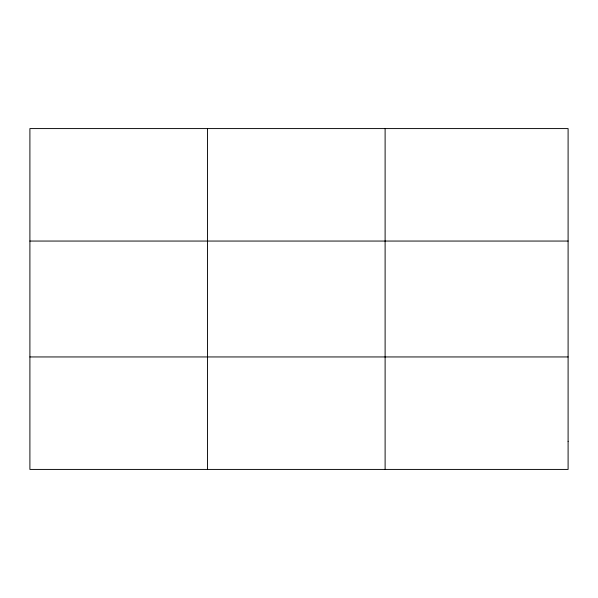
<?xml version="1.0" encoding="UTF-8"?>
<svg xmlns="http://www.w3.org/2000/svg" width="598" height="598" viewBox="0 0 598 598"><rect width="100%" height="100%" fill="white"/><g stroke="black" fill="none" stroke-linecap="round" stroke-linejoin="round"><path stroke-width="0.9" d="M207.506 469.423L207.506 128.577M385.112 469.423L385.112 128.577M29.9 241.054L568.1 241.054M29.9 356.946L568.1 356.946M568.1 441.302L568.1 469.423L29.9 469.423L29.9 128.577L568.1 128.577L568.1 441.302"/></g></svg>
